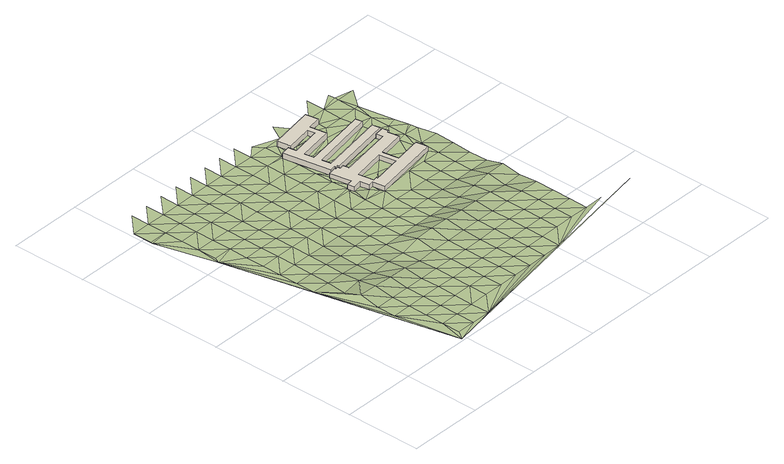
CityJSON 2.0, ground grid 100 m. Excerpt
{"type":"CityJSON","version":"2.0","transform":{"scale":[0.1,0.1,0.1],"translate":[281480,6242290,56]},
"CityObjects":{
"building1":{"type":"Building","attributes":{"osm_address":"Education Building Bellville Cape Town","osm_building":"university","osm_building:levels":"1.5","osm_type":"multipolygon","plus_code":"4FRW3J8Q+5CF","ground_height":59.64,"building_height":5.5,"roof_height":65.14},"geometry":[{"type":"Solid","lod":"1","boundaries":[[[[0,1,2,3]],[[1,4,5,2]],[[4,6,7,5]],[[6,8,9,7]],[[8,10,11,9]],[[10,12,13,11]],[[12,14,15,13]],[[14,16,17,15]],[[16,18,19,17]],[[18,20,21,19]],[[20,22,23,21]],[[22,24,25,23]],[[24,26,27,25]],[[26,28,29,27]],[[28,30,31,29]],[[30,32,33,31]],[[32,34,35,33]],[[34,36,37,35]],[[36,38,39,37]],[[38,40,41,39]],[[40,42,43,41]],[[42,44,45,43]],[[44,46,47,45]],[[46,48,49,47]],[[48,0,3,49]],[[50,51,52,53]],[[51,54,55,52]],[[54,56,57,55]],[[56,58,59,57]],[[58,60,61,59]],[[60,50,53,61]],[[3,2,5,7,9,11,13,15,17,19,21,23,25,27,29,31,33,35,37,39,41,43,45,47,49],[53,52,55,57,59,61]],[[48,46,44,42,40,38,36,34,32,30,28,26,24,22,20,18,16,14,12,10,8,6,4,1,0],[60,58,56,54,51,50]]]]}]},
"building2":{"type":"Building","attributes":{"osm_address":"Bellville 7530 Cape Town","osm_building":"university","osm_building:levels":"2","plus_code":"4FRW3J8Q+C9Q","ground_height":60.46,"building_height":6.9,"roof_height":67.36},"geometry":[{"type":"Solid","lod":"1","boundaries":[[[[62,63,64,65,49]],[[63,66,67,64]],[[66,68,69,67]],[[68,70,71,69]],[[70,72,73,71]],[[72,74,75,73]],[[74,76,77,75]],[[76,78,79,77]],[[78,80,81,79]],[[80,82,83,81]],[[82,84,85,83]],[[84,86,87,85]],[[86,88,89,87]],[[88,90,91,89]],[[90,92,93,91]],[[92,94,95,93]],[[94,96,97,95]],[[96,98,99,97]],[[98,100,101,99]],[[100,102,103,101]],[[102,104,105,103]],[[104,106,107,105]],[[106,108,3,109,107]],[[108,62,49,65,109,3]],[[65,64,67,69,71,73,75,77,79,81,83,85,87,89,91,93,95,97,99,101,103,105,107,109]],[[108,106,104,102,100,98,96,94,92,90,88,86,84,82,80,78,76,74,72,70,68,66,63,62]]]]}]},
"terrain1":{"type":"TINRelief","geometry":[{"type":"CompositeSurface","lod":"1","boundaries":[[[110,111,112]],[[111,110,113]],[[114,113,110]],[[112,115,110]],[[111,116,112]],[[114,110,117]],[[113,118,111]],[[116,119,112]],[[112,120,115]],[[121,116,111]],[[114,117,113]],[[118,121,111]],[[122,112,119]],[[120,123,115]],[[124,120,112]],[[115,125,126]],[[127,128,126]],[[129,119,116]],[[115,130,125]],[[112,122,124]],[[131,115,123]],[[118,113,132]],[[121,129,116]],[[117,110,133]],[[134,127,126]],[[123,120,135]],[[117,132,113]],[[136,126,125]],[[137,130,115]],[[131,138,115]],[[127,134,128]],[[135,120,124]],[[118,139,121]],[[122,119,140]],[[137,125,130]],[[126,136,134]],[[129,141,119]],[[137,115,138]],[[132,139,118]],[[122,140,124]],[[131,123,142]],[[119,141,140]],[[135,143,123]],[[129,121,144]],[[128,134,145]],[[132,117,133]],[[138,131,142]],[[136,125,146]],[[139,144,121]],[[123,143,142]],[[137,147,125]],[[124,148,135]],[[128,145,149]],[[141,129,150]],[[136,146,134]],[[148,124,140]],[[125,147,146]],[[132,151,139]],[[138,152,137]],[[144,150,129]],[[153,143,135]],[[133,151,132]],[[152,138,142]],[[141,154,140]],[[155,145,134]],[[135,148,153]],[[144,139,156]],[[157,147,137]],[[150,154,141]],[[155,134,146]],[[151,156,139]],[[137,152,157]],[[148,140,158]],[[142,143,159]],[[143,153,160]],[[150,144,161]],[[154,158,140]],[[155,162,145]],[[152,142,159]],[[163,146,147]],[[156,161,144]],[[143,160,159]],[[147,157,164]],[[133,165,151]],[[148,166,153]],[[145,162,167]],[[154,150,168]],[[146,163,155]],[[158,166,148]],[[147,164,163]],[[152,169,157]],[[150,161,168]],[[170,156,151]],[[160,153,171]],[[169,152,159]],[[158,154,172]],[[162,155,173]],[[166,171,153]],[[156,170,161]],[[164,157,174]],[[151,165,170]],[[168,172,154]],[[155,163,173]],[[174,157,169]],[[165,133,175]],[[158,176,166]],[[177,159,160]],[[110,178,133]],[[171,179,160]],[[168,161,180]],[[164,181,163]],[[172,176,158]],[[162,173,182]],[[159,177,169]],[[161,170,180]],[[160,179,177]],[[181,164,174]],[[171,166,183]],[[162,182,184]],[[185,172,168]],[[163,186,173]],[[176,183,166]],[[165,175,170]],[[187,174,169]],[[180,185,168]],[[186,163,181]],[[179,171,188]],[[175,133,189]],[[187,169,177]],[[190,176,172]],[[182,173,191]],[[183,188,171]],[[192,180,170]],[[193,181,174]],[[185,190,172]],[[173,186,191]],[[192,170,175]],[[187,193,174]],[[183,176,194]],[[177,179,195]],[[188,196,179]],[[197,185,180]],[[190,194,176]],[[182,191,198]],[[195,187,177]],[[186,181,199]],[[197,180,192]],[[179,196,195]],[[193,200,181]],[[189,133,201]],[[202,188,183]],[[182,198,203]],[[204,190,185]],[[186,199,191]],[[194,202,183]],[[181,200,199]],[[192,175,189]],[[197,204,185]],[[205,196,188]],[[206,193,187]],[[187,195,207]],[[194,190,208]],[[209,198,191]],[[202,205,188]],[[192,210,197]],[[193,206,200]],[[190,204,208]],[[187,207,206]],[[191,199,209]],[[196,211,195]],[[210,192,189]],[[133,212,201]],[[202,194,213]],[[205,211,196]],[[214,204,197]],[[200,215,199]],[[208,213,194]],[[209,216,198]],[[217,207,195]],[[197,210,214]],[[200,206,215]],[[202,218,205]],[[211,217,195]],[[198,216,219]],[[208,204,220]],[[199,221,209]],[[213,218,202]],[[210,189,201]],[[206,207,222]],[[204,214,220]],[[221,199,215]],[[211,205,223]],[[212,133,178]],[[217,222,207]],[[224,213,208]],[[225,216,209]],[[218,223,205]],[[210,226,214]],[[215,206,227]],[[224,208,220]],[[209,221,225]],[[217,211,228]],[[226,210,201]],[[222,227,206]],[[229,218,213]],[[223,228,211]],[[220,214,230]],[[231,221,215]],[[224,229,213]],[[216,225,232]],[[230,214,226]],[[227,231,215]],[[223,218,233]],[[234,222,217]],[[228,235,217]],[[216,232,236]],[[237,224,220]],[[225,221,238]],[[229,233,218]],[[226,201,212]],[[237,220,230]],[[234,217,235]],[[231,238,221]],[[239,228,223]],[[240,227,222]],[[229,224,241]],[[242,232,225]],[[233,239,223]],[[230,226,243]],[[227,240,231]],[[237,241,224]],[[222,234,240]],[[238,242,225]],[[244,235,228]],[[243,226,212]],[[245,233,229]],[[239,244,228]],[[246,237,230]],[[241,245,229]],[[242,247,232]],[[238,231,248]],[[246,230,243]],[[178,110,249]],[[231,240,250]],[[251,239,233]],[[234,235,252]],[[244,253,235]],[[232,247,254]],[[255,241,237]],[[245,251,233]],[[231,250,248]],[[243,212,178]],[[256,242,238]],[[255,237,246]],[[235,253,252]],[[234,257,240]],[[244,239,258]],[[245,241,259]],[[242,256,247]],[[239,251,258]],[[238,248,256]],[[243,260,246]],[[234,252,257]],[[261,250,240]],[[241,255,259]],[[260,243,178]],[[257,261,240]],[[262,251,245]],[[263,252,253]],[[253,244,264]],[[258,265,244]],[[255,246,266]],[[250,267,248]],[[262,245,259]],[[247,256,268]],[[252,263,257]],[[269,263,253]],[[266,246,260]],[[261,267,250]],[[264,244,265]],[[251,270,258]],[[247,268,271]],[[269,253,272]],[[259,255,273]],[[261,257,274]],[[270,251,262]],[[264,272,253]],[[248,275,256]],[[263,269,276]],[[273,255,266]],[[277,248,267]],[[261,274,278]],[[278,267,261]],[[260,178,279]],[[280,265,258]],[[259,281,262]],[[248,277,275]],[[268,256,282]],[[270,280,258]],[[267,278,283]],[[272,284,269]],[[266,260,279]],[[259,273,281]],[[284,272,264]],[[283,277,267]],[[275,282,256]],[[265,285,264]],[[286,283,278]],[[270,262,287]],[[277,283,275]],[[285,265,280]],[[104,283,286]],[[266,288,273]],[[262,281,287]],[[268,282,289]],[[268,289,290]],[[106,286,291]],[[286,106,104]],[[292,293,294]],[[288,266,279]],[[108,106,291]],[[279,178,295]],[[280,270,296]],[[282,275,297]],[[281,273,298]],[[299,62,300]],[[296,270,287]],[[301,302,303]],[[298,273,288]],[[294,293,304]],[[304,293,305]],[[280,306,285]],[[307,289,282]],[[297,307,282]],[[308,309,310]],[[264,285,311]],[[281,312,287]],[[306,280,296]],[[313,297,314]],[[288,279,295]],[[312,281,298]],[[289,315,290]],[[297,313,307]],[[302,316,303]],[[178,317,295]],[[303,316,301]],[[313,314,318]],[[296,287,319]],[[320,285,306]],[[289,307,315]],[[288,321,298]],[[322,304,305]],[[323,294,304]],[[319,287,312]],[[310,324,308]],[[321,288,295]],[[311,285,320]],[[306,296,325]],[[308,326,309]],[[312,298,327]],[[318,314,328]],[[325,296,319]],[[299,329,62]],[[313,318,330]],[[327,298,321]],[[299,331,332]],[[317,178,333]],[[306,334,320]],[[323,304,322]],[[319,312,335]],[[307,336,315]],[[334,306,325]],[[311,22,264]],[[321,295,317]],[[335,312,327]],[[324,326,308]],[[337,311,320]],[[338,318,328]],[[330,318,338]],[[319,339,325]],[[340,316,302]],[[320,334,337]],[[341,301,316]],[[342,327,321]],[[319,335,339]],[[343,315,336]],[[344,324,310]],[[342,321,317]],[[334,325,345]],[[338,328,330]],[[346,311,337]],[[307,347,336]],[[348,335,327]],[[325,339,345]],[[348,327,342]],[[349,350,351]],[[332,329,299]],[[337,334,352]],[[329,353,62]],[[339,335,354]],[[352,334,345]],[[311,346,22]],[[355,326,356]],[[354,335,348]],[[326,324,344]],[[337,357,346]],[[358,345,339]],[[350,359,351]],[[357,337,352]],[[360,349,351]],[[356,361,355]],[[358,339,354]],[[340,341,316]],[[352,345,362]],[[344,356,326]],[[346,357,363]],[[346,363,22]],[[362,345,358]],[[347,361,364]],[[359,360,351]],[[365,357,352]],[[356,366,361]],[[365,352,362]],[[367,359,22]],[[22,363,367]],[[364,361,368]],[[369,353,329]],[[370,363,357]],[[356,344,366]],[[371,360,372]],[[359,373,360]],[[357,365,370]],[[353,369,340]],[[359,367,373]],[[368,361,366]],[[360,373,372]],[[367,363,374]],[[375,340,369]],[[375,369,372]],[[374,363,370]],[[364,368,376]],[[372,373,375]],[[341,340,377]],[[344,341,377]],[[367,378,373]],[[375,377,340]],[[366,344,379]],[[367,374,380]],[[366,379,368]],[[381,375,373]],[[367,380,378]],[[377,379,344]],[[382,373,378]],[[382,381,373]],[[383,377,375]],[[375,381,383]],[[384,368,379]],[[383,385,377]],[[379,377,385]],[[384,386,368]],[[386,387,368]],[[385,384,379]],[[385,388,384]],[[386,384,388]]]}]}
},
"vertices":[
[2457,3219,28],[2424,3213,28],[2424,3213,91],[2457,3219,91],[2422,3228,28],[2422,3228,91],[2307,3209,28],[2307,3209,91],[2356,2926,28],[2356,2926,91],[2277,2912,28],[2277,2912,91],[2292,2823,28],[2292,2823,91],[2409,2843,28],[2409,2843,91],[2430,2722,28],[2430,2722,91],[2496,2733,28],[2496,2733,91],[2524,2572,28],[2524,2572,91],[3433,2728,28],[3433,2728,91],[3406,2882,28],[3406,2882,91],[3045,2821,28],[3045,2821,91],[3008,3035,28],[3008,3035,91],[3370,3097,28],[3370,3097,91],[3344,3254,28],[3344,3254,91],[3372,3259,28],[3372,3259,91],[3358,3344,28],[3358,3344,91],[3228,3322,28],[3228,3322,91],[3242,3235,28],[3242,3235,91],[2535,3116,28],[2535,3116,91],[2522,3194,28],[2522,3194,91],[2463,3185,28],[2463,3185,91],[2462,3195,28],[2462,3195,91],[2541,2751,28],[2506,2952,28],[2506,2952,91],[2541,2751,91],[2940,3024,28],[2940,3024,91],[2978,2806,28],[2978,2806,91],[2597,2741,28],[2597,2741,91],[2594,2760,28],[2594,2760,91],
[2462,3195,41],[3330,3346,41],[3330,3346,114],[2462,3195,114],[3310,3453,41],[3310,3453,114],[2441,3305,41],[2441,3305,114],[2419,3422,41],[2419,3422,114],[3289,3577,41],[3289,3577,114],[3272,3672,41],[3272,3672,114],[2401,3525,41],[2401,3525,114],[2380,3648,41],[2380,3648,114],[2853,3730,41],[2853,3730,114],[2815,3952,41],[2815,3952,114],[2995,3984,41],[2995,3984,114],[2966,4152,41],[2966,4152,114],[2367,4047,41],[2367,4047,114],[2399,3869,41],[2399,3869,114],[2746,3930,41],[2746,3930,114],[2764,3831,41],[2764,3831,114],[2370,3762,41],[2370,3762,114],[2351,3867,41],[2351,3867,114],[2228,3846,41],[2228,3846,114],[2339,3218,41],[2339,3218,114],[2422,3233,41],[2422,3233,114],[2425,3214,41],[2425,3214,114],[2457,3219,41],[2457,3219,114],
[920,1,33],[756,872,34],[508,1871,29],[1005,373,33],[1005,123,33],[225,3042,40],[756,1122,36],[1253,123,33],[1005,622,35],[756,1372,89],[508,2121,34],[1005,872,41],[756,1621,4],[508,2371,34],[756,1871,21],[259,3370,42],[8,3842,46],[11,3869,46],[11,4119,46],[1005,1122,42],[259,3120,40],[508,2620,34],[1253,373,33],[1502,123,33],[259,3869,46],[756,2121,33],[259,3619,44],[508,3120,40],[508,2870,37],[1253,622,35],[1005,1621,45],[1005,1372,83],[756,2620,37],[756,2371,36],[1253,872,42],[259,4119,46],[508,3619,44],[508,3370,42],[1005,1871,21],[259,4368,46],[1253,1122,39],[1502,373,33],[756,2870,38],[1005,2121,28],[1253,1372,78],[508,3869,46],[1502,622,35],[756,3120,40],[1253,1621,17],[1005,2620,38],[1005,2371,36],[1502,872,42],[508,4119,46],[756,3619,44],[756,3370,42],[1750,373,34],[1253,1871,10],[508,4368,47],[1502,1122,41],[1005,2870,38],[1750,622,36],[1253,2121,16],[1502,1372,69],[756,3869,46],[1005,3120,40],[1999,373,35],[1502,1621,39],[1253,2620,38],[2993,373,56],[1253,2371,31],[1750,872,39],[1005,3370,42],[756,4119,47],[1502,1871,19],[756,4368,49],[1750,1122,43],[1005,3619,44],[1253,2870,39],[1502,2121,22],[2248,373,38],[1750,1372,35],[1005,3869,46],[1999,622,38],[1253,3120,41],[1750,1621,30],[1502,2620,37],[1502,2371,34],[1999,872,41],[1005,4119,47],[1253,3619,45],[1253,3370,43],[2496,373,43],[1750,1871,31],[1005,4368,49],[1999,1122,44],[1750,2121,29],[1502,3120,42],[1502,2870,40],[1999,1372,50],[1253,3869,46],[2248,622,40],[1750,2371,35],[2745,373,50],[1999,1621,94],[2248,872,43],[1502,3370,45],[1253,4119,47],[1750,2620,36],[1999,1871,30],[1253,4368,48],[2248,1122,45],[1502,3619,46],[1750,2870,41],[1999,2121,27],[2248,1372,52],[1502,3869,47],[2496,622,46],[1750,3120,43],[1999,2371,29],[2248,1621,111],[2496,872,48],[1750,3370,45],[1502,4119,48],[2248,1871,30],[1999,2870,40],[1999,2620,32],[1502,4368,50],[2496,1122,52],[1750,3619,46],[2248,2121,24],[1999,3120,43],[2496,1372,63],[1750,3869,48],[2745,622,53],[2248,2371,27],[2496,1621,103],[2745,872,56],[1750,4119,49],[1999,3619,46],[4485,622,69],[1999,3370,45],[2496,1871,24],[2248,2870,37],[2248,2620,28],[1750,4368,50],[2745,1122,61],[1999,3869,47],[2277,2912,37],[2496,2121,21],[2745,1372,67],[2993,622,59],[2248,3120,43],[2745,1621,96],[2292,2823,37],[2524,2572,29],[2496,2371,24],[2993,872,63],[2248,3370,45],[1999,4119,48],[2430,2722,29],[2745,1871,15],[1999,4368,49],[2496,2620,29],[2993,1122,67],[2356,2926,37],[2228,3846,47],[2409,2843,36],[2248,3619,45],[2307,3209,43],[3242,622,63],[2745,2121,17],[2993,1372,62],[2248,3869,47],[2339,3218,43],[2496,2733,29],[2745,2371,22],[2422,3228,41],[2993,1621,84],[3242,872,66],[2248,4119,47],[2159,4244,47],[2424,3213,41],[2541,2751,36],[2594,2760,36],[2506,2952,36],[3490,622,67],[2993,1871,25],[2351,3867,47],[3242,1122,70],[2522,3194,41],[2463,3185,41],[2419,3422,43],[2441,3305,43],[2496,3370,43],[2745,2870,38],[2597,2741,29],[2993,2121,10],[2367,4047,47],[2496,3619,45],[2380,3648,45],[2401,3525,45],[2993,2620,32],[3242,1372,70],[2399,3869,46],[2370,3762,47],[2496,4119,47],[2745,3370,43],[3739,622,69],[2496,3869,46],[3242,1621,75],[2993,2371,23],[3490,872,69],[2978,2806,38],[2940,3024,42],[2745,3619,45],[3242,1871,53],[2853,3730,45],[3490,1122,73],[2764,3831,47],[3228,3322,43],[2746,3930,47],[2535,3116,41],[3242,3235,43],[3988,622,69],[3242,2121,14],[3490,1372,73],[2745,4119,48],[3242,2371,21],[2745,3869,47],[3490,1621,42],[3310,3453,43],[3289,3577,44],[3739,872,71],[2613,4326,49],[3272,3672,44],[3490,1871,82],[3242,2620,31],[2966,4152,48],[3739,1122,75],[3008,3035,42],[3045,2821,38],[3242,2870,39],[3490,2121,14],[3330,3346,43],[3739,1372,77],[2815,3952,47],[2993,3869,46],[3490,2371,18],[3739,1621,58],[3406,2882,39],[3370,3097,42],[2995,3984,46],[3739,1871,90],[3490,2620,28],[2993,4119,48],[3739,2121,21],[3242,3869,46],[3490,2870,39],[3242,4119,48],[3358,3344,43],[3739,2371,18],[3344,3254,43],[3372,3259,43],[3490,3120,42],[3739,2620,30],[3490,3370,43],[3242,4368,50],[3490,3619,45],[3686,3102,42],[3490,3869,46],[3739,2870,42],[3669,3227,42],[3671,3190,42],[3630,3402,44],[3490,4119,48],[3549,3874,46],[3500,4176,48],[3485,4262,51],[3739,4119,49]
]}
